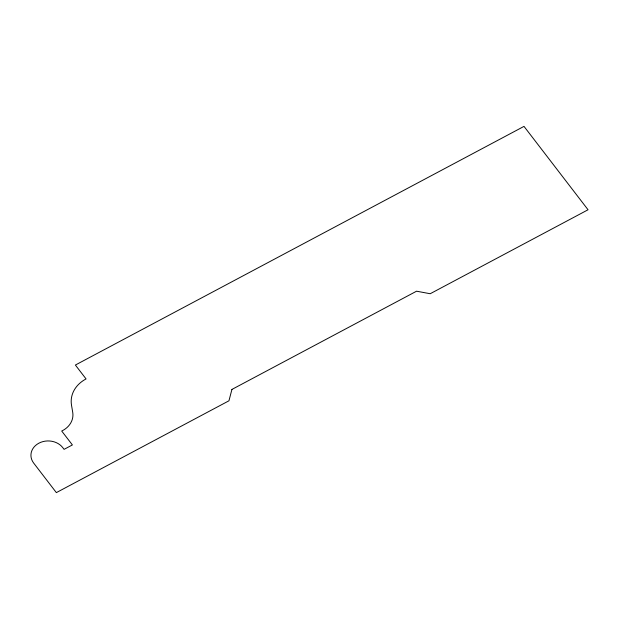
<?xml version="1.0" encoding="UTF-8"?>
<svg xmlns="http://www.w3.org/2000/svg" width="619" height="619" viewBox="0 0 619 619"><rect width="100%" height="100%" fill="white"/><g stroke="black" fill="none" stroke-linecap="round" stroke-linejoin="round"><path stroke-width="0.93" d="M231.924 389.428L228.953 400.795L56.352 492.616L33.674 463.082A17.278 14.407 0.7 0 1 38.873 443.189A17.278 14.407 0.7 0 1 62.751 447.614L64.082 449.355L72.392 444.937L61.714 431.041A22.33 18.616 0.7 0 0 72.717 412.316L71.502 405.128A31.933 26.625 0.7 0 1 86.064 378.936L75.386 365.04L524.007 126.384L588.05 209.764L430.205 293.731L416.556 291.201L231.924 389.428"/></g></svg>
